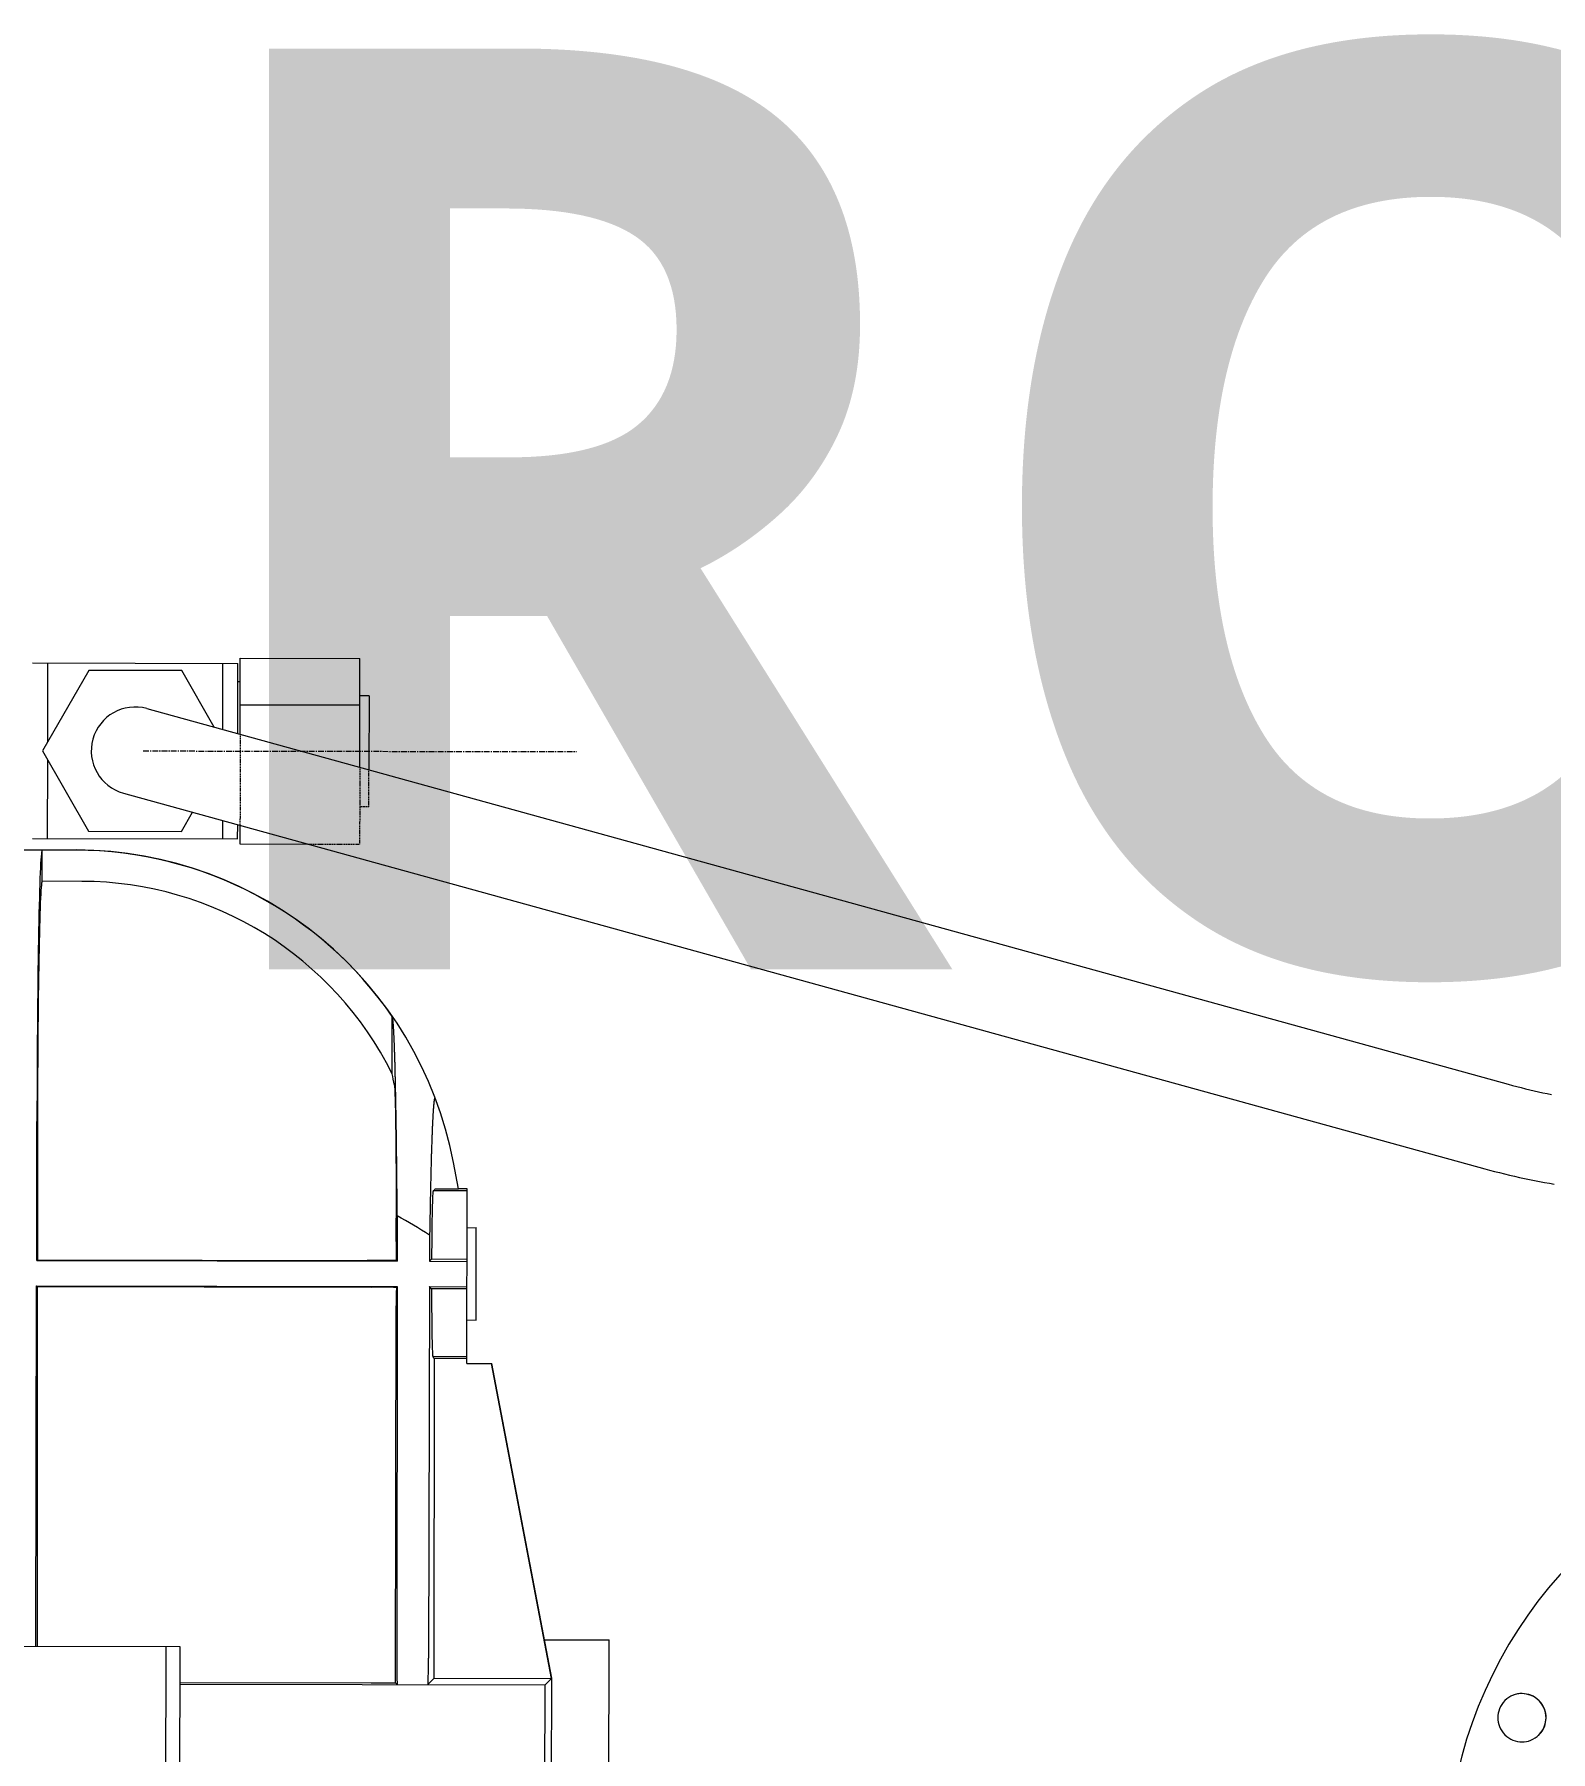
# Model space of a CAD drawing. Extents: x 766778 to 845620, y 133762 to 209800.
# Drawn here: x 786332.5 to 786661.9, y 191457.1 to 191830.1 of the extents above; entities that cross this region are included whole.
import ezdxf

# ---------------------------------------------------------------- set-up
doc = ezdxf.new("R2010")
doc.units = 0
doc.header["$MEASUREMENT"] = 0
doc.linetypes.add('CENTER', pattern=[2, 1.25, -0.25, 0.25, -0.25])
doc.linetypes.add('HIDDEN', pattern=[0.375, 0.25, -0.125])
doc.layers.get('0').update_dxf_attribs({"color": 1, "linetype": 'CONTINUOUS'})
doc.layers.add('CENTER_LINES', color=1, linetype='CENTER')
doc.layers.add('HIDDEN_LINES', color=5, linetype='HIDDEN', lineweight=25)
doc.layers.add('LA-4748_SHOWN', color=2, linetype='CONTINUOUS', lineweight=53)

# ---------------------------------------------------------------- blocks, each defined once
blk = doc.blocks.new('ENGINE')
at = {"layer": 'CENTER_LINES', "color": 252, "lineweight": 5}
blk.add_line((945309.42, 206366.17), (945403.56, 206365.68), dxfattribs=at)
at = {"layer": 'HIDDEN_LINES', "color": 252, "lineweight": 5}
for p, q in [((945330.49, 206369.69), (945330.39, 206349.94)), ((945356.45, 206362.43), (945356.37, 206345.76)), ((945358.41, 206353.85), (945358.45, 206361.88)), ((945358.41, 206353.85), (945356.41, 206353.86)), ((945345.12, 206345.82), (945356.37, 206345.76))]:
    blk.add_line(p, q, dxfattribs=at)
at = {"layer": 'LA-4748_SHOWN', "color": 252, "lineweight": 5}
for p, q in [((945330.49, 206369.69), (945330.58, 206386.22)), ((945356.45, 206362.43), (945356.58, 206386.08)), ((945297.69, 206383.69), (945287.51, 206366.29)), ((945288.72, 206385.33), (945288.63, 206368.21)), ((945324.88, 206371.26), (945317.85, 206383.59)), ((945326.75, 206370.74), (945326.82, 206385.13)), ((945329.99, 206369.83), (945330.07, 206385.11)), ((945310.24, 206375.35), (945605.69, 206292.76)), ((945330.53, 206376.14), (945356.53, 206376)), ((945358.54, 206377.98), (945356.54, 206377.99)), ((945358.54, 206377.98), (945358.45, 206361.88)), ((945287.51, 206366.29), (945297.5, 206348.77)), ((945288.61, 206364.36), (945288.52, 206347.23)), ((945305.11, 206357.01), (945600.56, 206274.42)), ((945317.66, 206348.67), (945320.09, 206352.82)), ((945297.5, 206348.77), (945317.66, 206348.67)), ((945326.62, 206347.03), (945326.64, 206350.99)), ((945329.87, 206347.01), (945329.89, 206350.08)), ((945330.39, 206349.94), (945330.37, 206345.9)), ((945165.11, 206345.39), (945294.86, 206344.7)), ((945285.27, 206347.25), (945329.87, 206347.01)), ((945287.37, 206344.64), (945287.42, 206344.69)), ((945287.39, 206337.92), (945287.42, 206344.69)), ((945294.86, 206344.65), (945287.42, 206344.69)), ((945330.37, 206345.9), (945345.12, 206345.82)), ((945287.34, 206337.87), (945287.39, 206337.92)), ((945296.01, 206337.87), (945287.39, 206337.92)), ((945363.28, 206295.86), (945363.32, 206308.29)), ((945363.35, 206308.27), (945363.34, 206308.3)), ((945363.36, 206308.25), (945363.35, 206308.27)), ((945363.37, 206308.22), (945363.36, 206308.25)), ((945363.38, 206308.18), (945363.37, 206308.22)), ((945363.38, 206308.15), (945363.38, 206308.18)), ((945363.39, 206308.11), (945363.38, 206308.15)), ((945363.4, 206308.06), (945363.39, 206308.11)), ((945363.41, 206308.01), (945363.4, 206308.06)), ((945363.42, 206307.96), (945363.41, 206308.01)), ((945363.43, 206307.91), (945363.42, 206307.96)), ((945363.43, 206307.85), (945363.43, 206307.91)), ((945363.44, 206307.79), (945363.43, 206307.85)), ((945363.45, 206307.73), (945363.44, 206307.79)), ((945363.46, 206307.66), (945363.45, 206307.73)), ((945363.47, 206307.59), (945363.46, 206307.66)), ((945363.48, 206307.51), (945363.47, 206307.59)), ((945363.48, 206307.44), (945363.48, 206307.51)), ((945363.49, 206307.36), (945363.48, 206307.44)), ((945363.5, 206307.27), (945363.49, 206307.36)), ((945363.51, 206307.18), (945363.5, 206307.27)), ((945363.52, 206307.09), (945363.51, 206307.18)), ((945363.53, 206307), (945363.52, 206307.09)), ((945363.53, 206306.9), (945363.53, 206307)), ((945363.54, 206306.8), (945363.53, 206306.9)), ((945363.55, 206306.7), (945363.54, 206306.8)), ((945363.56, 206306.59), (945363.55, 206306.7)), ((945363.57, 206306.48), (945363.56, 206306.59)), ((945363.57, 206306.36), (945363.57, 206306.48)), ((945363.58, 206306.25), (945363.57, 206306.36)), ((945363.59, 206306.13), (945363.58, 206306.25)), ((945363.6, 206306), (945363.59, 206306.13)), ((945363.6, 206305.87), (945363.6, 206306)), ((945363.61, 206305.74), (945363.6, 206305.87)), ((945363.62, 206305.61), (945363.61, 206305.74)), ((945363.63, 206305.47), (945363.62, 206305.61)), ((945363.64, 206305.33), (945363.63, 206305.47)), ((945363.64, 206305.19), (945363.64, 206305.33)), ((945363.65, 206305.04), (945363.64, 206305.19)), ((945363.66, 206304.89), (945363.65, 206305.04)), ((945363.67, 206304.74), (945363.66, 206304.89)), ((945363.67, 206304.59), (945363.67, 206304.74)), ((945363.68, 206304.43), (945363.67, 206304.59)), ((945363.69, 206304.26), (945363.68, 206304.43)), ((945363.7, 206304.1), (945363.69, 206304.26)), ((945363.7, 206303.93), (945363.7, 206304.1)), ((945363.71, 206303.76), (945363.7, 206303.93)), ((945363.72, 206303.58), (945363.71, 206303.76)), ((945363.72, 206303.41), (945363.72, 206303.58)), ((945363.73, 206303.22), (945363.72, 206303.41)), ((945363.74, 206303.04), (945363.73, 206303.22)), ((945363.75, 206302.85), (945363.74, 206303.04)), ((945363.75, 206302.66), (945363.75, 206302.85)), ((945363.76, 206302.47), (945363.75, 206302.66)), ((945363.77, 206302.27), (945363.76, 206302.47)), ((945363.77, 206302.07), (945363.77, 206302.27)), ((945363.78, 206301.87), (945363.77, 206302.07)), ((945363.79, 206301.67), (945363.78, 206301.87)), ((945363.79, 206301.46), (945363.79, 206301.67)), ((945363.8, 206301.25), (945363.79, 206301.46)), ((945363.81, 206301.03), (945363.8, 206301.25)), ((945363.81, 206300.81), (945363.81, 206301.03)), ((945363.82, 206300.59), (945363.81, 206300.81)), ((945363.83, 206300.37), (945363.82, 206300.59)), ((945363.83, 206300.14), (945363.83, 206300.37)), ((945363.84, 206299.91), (945363.83, 206300.14)), ((945363.85, 206299.68), (945363.84, 206299.91)), ((945363.85, 206299.45), (945363.85, 206299.68)), ((945363.86, 206299.21), (945363.85, 206299.45)), ((945363.87, 206298.97), (945363.86, 206299.21)), ((945363.87, 206298.72), (945363.87, 206298.97)), ((945363.88, 206298.48), (945363.87, 206298.72)), ((945363.89, 206298.23), (945363.88, 206298.48)), ((945363.89, 206297.98), (945363.89, 206298.23)), ((945363.9, 206297.72), (945363.89, 206297.98)), ((945363.9, 206297.46), (945363.9, 206297.72)), ((945363.91, 206297.2), (945363.9, 206297.46)), ((945363.92, 206296.94), (945363.91, 206297.2)), ((945363.92, 206296.67), (945363.92, 206296.94)), ((945363.93, 206296.4), (945363.92, 206296.67)), ((945363.93, 206296.13), (945363.93, 206296.4)), ((945363.74, 206293.42), (945363.74, 206293.39)), ((945363.74, 206293.39), (945363.75, 206293.34)), ((945363.75, 206293.34), (945363.76, 206293.3)), ((945363.76, 206293.3), (945363.76, 206293.24)), ((945363.76, 206293.24), (945363.77, 206293.18)), ((945363.77, 206293.18), (945363.77, 206293.11)), ((945363.77, 206293.11), (945363.78, 206293.03)), ((945363.78, 206293.03), (945363.78, 206292.95)), ((945363.78, 206292.95), (945363.79, 206292.86)), ((945363.79, 206292.86), (945363.8, 206292.77)), ((945363.8, 206292.77), (945363.8, 206292.66)), ((945363.8, 206292.66), (945363.81, 206292.55)), ((945363.81, 206292.55), (945363.81, 206292.44)), ((945363.94, 206295.86), (945363.93, 206296.13)), ((945363.95, 206295.58), (945363.94, 206295.86)), ((945363.95, 206295.3), (945363.95, 206295.58)), ((945363.96, 206295.02), (945363.95, 206295.3)), ((945363.96, 206294.73), (945363.96, 206295.02)), ((945363.97, 206294.45), (945363.96, 206294.73)), ((945363.97, 206294.16), (945363.97, 206294.45)), ((945363.98, 206293.86), (945363.97, 206294.16)), ((945363.99, 206293.57), (945363.98, 206293.86)), ((945363.99, 206293.27), (945363.99, 206293.57)), ((945364, 206292.97), (945363.99, 206293.27)), ((945364, 206292.67), (945364, 206292.97)), ((945364.01, 206292.36), (945364, 206292.67)), ((945605.69, 206292.76), (945606.63, 206292.5)), ((945606.63, 206292.5), (945607.57, 206292.25)), ((945363.81, 206292.44), (945363.82, 206292.31)), ((945363.82, 206292.31), (945363.82, 206292.18)), ((945363.82, 206292.18), (945363.83, 206292.04)), ((945363.83, 206292.04), (945363.84, 206291.9)), ((945363.84, 206291.9), (945363.84, 206291.74)), ((945363.84, 206291.74), (945363.85, 206291.58)), ((945363.85, 206291.58), (945363.85, 206291.41)), ((945363.85, 206291.41), (945363.86, 206291.24)), ((945363.86, 206291.24), (945363.86, 206291.05)), ((945363.86, 206291.05), (945363.87, 206290.86)), ((945363.87, 206290.86), (945363.87, 206290.66)), ((945363.87, 206290.66), (945363.88, 206290.46)), ((945363.88, 206290.46), (945363.88, 206290.24)), ((945363.88, 206290.24), (945363.89, 206290.02)), ((945363.89, 206290.02), (945363.9, 206289.79)), ((945363.9, 206289.79), (945363.9, 206289.55)), ((945363.9, 206289.55), (945363.91, 206289.3)), ((945363.91, 206289.3), (945363.91, 206289.05)), ((945363.91, 206289.05), (945363.92, 206288.79)), ((945363.92, 206288.79), (945363.92, 206288.51)), ((945364.01, 206292.05), (945364.01, 206292.36)), ((945364.02, 206291.74), (945364.01, 206292.05)), ((945364.02, 206291.43), (945364.02, 206291.74)), ((945364.03, 206291.11), (945364.02, 206291.43)), ((945364.03, 206290.79), (945364.03, 206291.11)), ((945364.04, 206290.47), (945364.03, 206290.79)), ((945364.04, 206290.15), (945364.04, 206290.47)), ((945364.05, 206289.82), (945364.04, 206290.15)), ((945364.05, 206289.5), (945364.05, 206289.82)), ((945364.06, 206289.17), (945364.05, 206289.5)), ((945364.06, 206288.83), (945364.06, 206289.17)), ((945364.07, 206288.5), (945364.06, 206288.83)), ((945372.22, 206288.76), (945372.21, 206288.66)), ((945372.23, 206288.87), (945372.22, 206288.76)), ((945372.24, 206288.97), (945372.23, 206288.87)), ((945372.25, 206289.06), (945372.24, 206288.97)), ((945372.26, 206289.16), (945372.25, 206289.06)), ((945372.27, 206289.25), (945372.26, 206289.16)), ((945372.28, 206289.34), (945372.27, 206289.25)), ((945372.29, 206289.42), (945372.28, 206289.34)), ((945372.3, 206289.5), (945372.29, 206289.42)), ((945372.31, 206289.58), (945372.3, 206289.5)), ((945372.32, 206289.73), (945372.31, 206289.66)), ((945372.31, 206289.66), (945372.31, 206289.58)), ((945372.33, 206289.8), (945372.32, 206289.73)), ((945372.34, 206289.87), (945372.33, 206289.8)), ((945372.35, 206289.93), (945372.34, 206289.87)), ((945372.36, 206289.99), (945372.35, 206289.93)), ((945372.37, 206290.05), (945372.36, 206289.99)), ((945372.38, 206290.11), (945372.37, 206290.05)), ((945372.39, 206290.16), (945372.38, 206290.11)), ((945372.4, 206290.21), (945372.39, 206290.16)), ((945372.41, 206290.3), (945372.4, 206290.25)), ((945372.4, 206290.25), (945372.4, 206290.21)), ((945372.42, 206290.34), (945372.41, 206290.3)), ((945372.43, 206290.37), (945372.42, 206290.34)), ((945372.44, 206290.41), (945372.43, 206290.37)), ((945372.45, 206290.44), (945372.44, 206290.41)), ((945372.46, 206290.46), (945372.45, 206290.44)), ((945372.47, 206290.49), (945372.46, 206290.46)), ((945372.48, 206290.51), (945372.47, 206290.49)), ((945372.49, 206290.54), (945372.48, 206290.53)), ((945372.48, 206290.53), (945372.48, 206290.51)), ((945372.5, 206290.55), (945372.49, 206290.54)), ((945372.51, 206290.56), (945372.5, 206290.55)), ((945372.52, 206290.57), (945372.51, 206290.56)), ((945372.53, 206290.57), (945372.52, 206290.57)), ((945372.52, 206290.31), (945372.53, 206290.33)), ((945372.52, 206290.29), (945372.52, 206290.31)), ((945372.52, 206290.28), (945372.52, 206290.29)), ((945372.52, 206290.26), (945372.52, 206290.28)), ((945372.52, 206290.24), (945372.52, 206290.26)), ((945372.52, 206290.22), (945372.52, 206290.24)), ((945372.52, 206290.19), (945372.52, 206290.22)), ((945372.52, 206290.17), (945372.52, 206290.19)), ((945372.52, 206290.15), (945372.52, 206290.17)), ((945372.54, 206290.58), (945372.53, 206290.57)), ((945372.53, 206290.44), (945372.54, 206290.44)), ((945372.53, 206290.43), (945372.53, 206290.44)), ((945372.53, 206290.43), (945372.53, 206290.43)), ((945372.53, 206290.42), (945372.53, 206290.43)), ((945372.53, 206290.41), (945372.53, 206290.42)), ((945372.53, 206290.4), (945372.53, 206290.41)), ((945372.53, 206290.39), (945372.53, 206290.4)), ((945372.53, 206290.38), (945372.53, 206290.39)), ((945372.53, 206290.37), (945372.53, 206290.38)), ((945372.53, 206290.36), (945372.53, 206290.37)), ((945372.53, 206290.34), (945372.53, 206290.36)), ((945372.53, 206290.33), (945372.53, 206290.34)), ((945372.55, 206290.57), (945372.54, 206290.58)), ((945372.54, 206290.44), (945372.58, 206290.45)), ((945372.54, 206290.44), (945372.54, 206290.44)), ((945372.55, 206290.57), (945372.55, 206290.57)), ((945372.56, 206290.56), (945372.55, 206290.57)), ((945372.57, 206290.55), (945372.56, 206290.56)), ((945372.58, 206290.54), (945372.57, 206290.55)), ((945607.57, 206292.25), (945608.52, 206292.01)), ((945608.52, 206292.01), (945609.46, 206291.77)), ((945609.46, 206291.77), (945610.41, 206291.54)), ((945610.41, 206291.54), (945611.36, 206291.31)), ((945611.36, 206291.31), (945612.3, 206291.1)), ((945612.3, 206291.1), (945613.24, 206290.89)), ((945613.24, 206290.89), (945614.18, 206290.69)), ((945614.18, 206290.69), (945615.12, 206290.49)), ((945285.89, 206255.55), (945286.05, 206285.76)), ((945363.92, 206288.51), (945363.93, 206288.24)), ((945363.93, 206288.24), (945363.93, 206287.95)), ((945363.93, 206287.95), (945363.94, 206287.65)), ((945363.94, 206287.65), (945363.94, 206287.35)), ((945363.94, 206287.35), (945363.95, 206287.04)), ((945363.95, 206287.04), (945363.95, 206286.72)), ((945363.95, 206286.72), (945363.95, 206286.39)), ((945363.95, 206286.39), (945363.96, 206286.06)), ((945363.96, 206286.06), (945363.96, 206285.71)), ((945363.96, 206285.71), (945363.97, 206285.36)), ((945363.97, 206285.36), (945363.97, 206285)), ((945363.97, 206285), (945363.98, 206284.63)), ((945364.07, 206288.16), (945364.07, 206288.5)), ((945364.08, 206287.82), (945364.07, 206288.16)), ((945364.08, 206287.48), (945364.08, 206287.82)), ((945364.09, 206287.13), (945364.08, 206287.48)), ((945364.09, 206286.78), (945364.09, 206287.13)), ((945364.09, 206286.43), (945364.09, 206286.78)), ((945364.1, 206286.08), (945364.09, 206286.43)), ((945364.1, 206285.73), (945364.1, 206286.08)), ((945364.11, 206285.37), (945364.1, 206285.73)), ((945364.11, 206285.01), (945364.11, 206285.37)), ((945364.12, 206284.65), (945364.11, 206285.01)), ((945371.99, 206285.05), (945371.98, 206284.87)), ((945372, 206285.41), (945371.99, 206285.23)), ((945371.99, 206285.23), (945371.99, 206285.05)), ((945372.01, 206285.58), (945372, 206285.41)), ((945372.02, 206285.75), (945372.01, 206285.58)), ((945372.03, 206285.92), (945372.02, 206285.75)), ((945372.04, 206286.09), (945372.03, 206285.92)), ((945372.05, 206286.25), (945372.04, 206286.09)), ((945372.06, 206286.41), (945372.05, 206286.25)), ((945372.07, 206286.57), (945372.06, 206286.41)), ((945372.08, 206286.72), (945372.07, 206286.57)), ((945372.09, 206286.87), (945372.08, 206286.72)), ((945372.1, 206287.02), (945372.09, 206286.87)), ((945372.11, 206287.3), (945372.1, 206287.16)), ((945372.1, 206287.16), (945372.1, 206287.02)), ((945372.12, 206287.44), (945372.11, 206287.3)), ((945372.13, 206287.58), (945372.12, 206287.44)), ((945372.14, 206287.71), (945372.13, 206287.58)), ((945372.15, 206287.84), (945372.14, 206287.71)), ((945372.16, 206287.96), (945372.15, 206287.84)), ((945372.17, 206288.09), (945372.16, 206287.96)), ((945372.18, 206288.21), (945372.17, 206288.09)), ((945372.19, 206288.32), (945372.18, 206288.21)), ((945372.2, 206288.44), (945372.19, 206288.32)), ((945372.21, 206288.66), (945372.2, 206288.55)), ((945372.2, 206288.55), (945372.2, 206288.44)), ((945286.15, 206282.38), (945286.04, 206255.69)), ((945363.98, 206284.63), (945363.98, 206284.26)), ((945363.98, 206284.26), (945363.98, 206283.87)), ((945363.98, 206283.87), (945363.99, 206283.48)), ((945363.99, 206283.48), (945363.99, 206283.08)), ((945363.99, 206283.08), (945364, 206282.67)), ((945364, 206282.67), (945364, 206282.25)), ((945364, 206282.25), (945364, 206281.82)), ((945364, 206281.82), (945364.01, 206281.39)), ((945364.01, 206281.39), (945364.01, 206280.94)), ((945364.12, 206284.29), (945364.12, 206284.65)), ((945364.12, 206283.92), (945364.12, 206284.29)), ((945364.13, 206283.55), (945364.12, 206283.92)), ((945364.13, 206283.18), (945364.13, 206283.55)), ((945364.13, 206282.81), (945364.13, 206283.18)), ((945364.14, 206282.44), (945364.13, 206282.81)), ((945364.14, 206282.06), (945364.14, 206282.44)), ((945364.15, 206281.68), (945364.14, 206282.06)), ((945364.15, 206281.3), (945364.15, 206281.68)), ((945364.15, 206280.92), (945364.15, 206281.3)), ((945371.82, 206281.29), (945371.81, 206281.06)), ((945371.83, 206281.53), (945371.82, 206281.29)), ((945371.84, 206281.76), (945371.83, 206281.53)), ((945371.85, 206281.99), (945371.84, 206281.76)), ((945371.86, 206282.21), (945371.85, 206281.99)), ((945371.87, 206282.43), (945371.86, 206282.21)), ((945371.88, 206282.65), (945371.87, 206282.43)), ((945371.89, 206282.87), (945371.88, 206282.65)), ((945371.9, 206283.29), (945371.89, 206283.08)), ((945371.89, 206283.08), (945371.89, 206282.87)), ((945371.91, 206283.5), (945371.9, 206283.29)), ((945371.92, 206283.7), (945371.91, 206283.5)), ((945371.93, 206283.9), (945371.92, 206283.7)), ((945371.94, 206284.1), (945371.93, 206283.9)), ((945371.95, 206284.3), (945371.94, 206284.1)), ((945371.96, 206284.49), (945371.95, 206284.3)), ((945371.97, 206284.68), (945371.96, 206284.49)), ((945371.98, 206284.87), (945371.97, 206284.68)), ((945364.01, 206280.94), (945364.01, 206280.49)), ((945364.01, 206280.49), (945364.02, 206280.03)), ((945364.02, 206280.03), (945364.02, 206279.57)), ((945364.02, 206279.57), (945364.02, 206279.09)), ((945364.02, 206279.09), (945364.02, 206278.6)), ((945364.02, 206278.6), (945364.03, 206278.11)), ((945364.03, 206278.11), (945364.03, 206277.61)), ((945364.03, 206277.61), (945364.03, 206277.1)), ((945364.16, 206280.53), (945364.15, 206280.92)), ((945364.16, 206280.15), (945364.16, 206280.53)), ((945364.16, 206279.76), (945364.16, 206280.15)), ((945364.17, 206279.37), (945364.16, 206279.76)), ((945364.17, 206278.97), (945364.17, 206279.37)), ((945364.17, 206278.58), (945364.17, 206278.97)), ((945364.18, 206278.18), (945364.17, 206278.58)), ((945364.18, 206277.78), (945364.18, 206278.18)), ((945364.18, 206277.38), (945364.18, 206277.78)), ((945371.7, 206277.73), (945371.69, 206277.45)), ((945371.71, 206278), (945371.7, 206277.73)), ((945371.72, 206278.54), (945371.71, 206278.27)), ((945371.71, 206278.27), (945371.71, 206278)), ((945371.73, 206278.8), (945371.72, 206278.54)), ((945371.74, 206279.06), (945371.73, 206278.8)), ((945371.75, 206279.32), (945371.74, 206279.06)), ((945371.76, 206279.58), (945371.75, 206279.32)), ((945371.77, 206279.83), (945371.76, 206279.58)), ((945371.78, 206280.08), (945371.77, 206279.83)), ((945371.79, 206280.33), (945371.78, 206280.08)), ((945371.8, 206280.58), (945371.79, 206280.33)), ((945371.81, 206281.06), (945371.8, 206280.82)), ((945371.8, 206280.82), (945371.8, 206280.58)), ((945364.03, 206277.1), (945364.03, 206276.58)), ((945364.03, 206276.58), (945364.04, 206276.05)), ((945364.04, 206276.05), (945364.04, 206275.52)), ((945364.04, 206275.52), (945364.04, 206274.97)), ((945364.04, 206274.97), (945364.04, 206274.42)), ((945364.04, 206274.42), (945364.04, 206273.86)), ((945364.04, 206273.86), (945364.05, 206273.29)), ((945364.19, 206276.98), (945364.18, 206277.38)), ((945364.19, 206276.57), (945364.19, 206276.98)), ((945364.19, 206276.17), (945364.19, 206276.57)), ((945364.2, 206275.76), (945364.19, 206276.17)), ((945364.2, 206275.35), (945364.2, 206275.76)), ((945364.2, 206274.94), (945364.2, 206275.35)), ((945364.2, 206274.53), (945364.2, 206274.94)), ((945364.21, 206274.11), (945364.2, 206274.53)), ((945364.21, 206273.69), (945364.21, 206274.11)), ((945371.59, 206274.24), (945371.58, 206273.93)), ((945371.58, 206273.93), (945371.58, 206273.62)), ((945371.6, 206274.54), (945371.59, 206274.24)), ((945371.61, 206274.84), (945371.6, 206274.54)), ((945371.62, 206275.14), (945371.61, 206274.84)), ((945371.63, 206275.44), (945371.62, 206275.14)), ((945371.64, 206275.74), (945371.63, 206275.44)), ((945371.65, 206276.32), (945371.64, 206276.03)), ((945371.64, 206276.03), (945371.64, 206275.74)), ((945371.66, 206276.61), (945371.65, 206276.32)), ((945371.67, 206276.89), (945371.66, 206276.61)), ((945371.68, 206277.17), (945371.67, 206276.89)), ((945371.69, 206277.45), (945371.68, 206277.17)), ((945377.58, 206270.8), (945376.49, 206276.57)), ((945600.56, 206274.42), (945601.63, 206274.12)), ((945601.63, 206274.12), (945602.71, 206273.83)), ((945602.71, 206273.83), (945603.79, 206273.55)), ((945364.05, 206273.29), (945364.05, 206272.72)), ((945364.05, 206272.72), (945364.05, 206272.13)), ((945364.05, 206272.13), (945364.05, 206271.54)), ((945364.05, 206271.54), (945364.05, 206270.94)), ((945364.05, 206270.94), (945364.05, 206270.33)), ((945364.05, 206270.33), (945364.05, 206269.72)), ((945364.21, 206273.28), (945364.21, 206273.69)), ((945364.21, 206272.86), (945364.21, 206273.28)), ((945364.22, 206272.44), (945364.21, 206272.86)), ((945364.22, 206272.01), (945364.22, 206272.44)), ((945364.22, 206271.59), (945364.22, 206272.01)), ((945364.22, 206271.16), (945364.22, 206271.59)), ((945364.23, 206270.73), (945364.22, 206271.16)), ((945364.23, 206270.3), (945364.23, 206270.73)), ((945364.23, 206269.87), (945364.23, 206270.3)), ((945371.49, 206270.36), (945371.48, 206270.02)), ((945371.5, 206270.7), (945371.49, 206270.36)), ((945371.51, 206271.03), (945371.5, 206270.7)), ((945371.52, 206271.36), (945371.51, 206271.03)), ((945371.53, 206272.02), (945371.52, 206271.69)), ((945371.52, 206271.69), (945371.52, 206271.36)), ((945371.54, 206272.34), (945371.53, 206272.02)), ((945371.55, 206272.67), (945371.54, 206272.34)), ((945371.56, 206272.99), (945371.55, 206272.67)), ((945371.57, 206273.3), (945371.56, 206272.99)), ((945371.58, 206273.62), (945371.57, 206273.3)), ((945372.09, 206270.4), (945372.42, 206270.72)), ((945379.47, 206270.36), (945372.09, 206270.4)), ((945372.43, 206270.73), (945372.42, 206270.72)), ((945372.45, 206270.73), (945372.43, 206270.73)), ((945372.49, 206270.73), (945372.45, 206270.73)), ((945372.55, 206270.74), (945372.49, 206270.73)), ((945372.62, 206270.74), (945372.55, 206270.74)), ((945372.7, 206270.74), (945372.62, 206270.74)), ((945372.8, 206270.75), (945372.7, 206270.74)), ((945372.91, 206270.75), (945372.8, 206270.75)), ((945373.03, 206270.75), (945372.91, 206270.75)), ((945373.16, 206270.75), (945373.03, 206270.75)), ((945373.31, 206270.76), (945373.16, 206270.75)), ((945373.47, 206270.76), (945373.31, 206270.76)), ((945373.63, 206270.76), (945373.47, 206270.76)), ((945373.81, 206270.76), (945373.63, 206270.76)), ((945373.99, 206270.76), (945373.81, 206270.76)), ((945374.19, 206270.76), (945373.99, 206270.76)), ((945374.39, 206270.77), (945374.19, 206270.76)), ((945374.59, 206270.77), (945374.39, 206270.77)), ((945374.81, 206270.77), (945374.59, 206270.77)), ((945375.02, 206270.77), (945374.81, 206270.77)), ((945375.24, 206270.77), (945375.02, 206270.77)), ((945375.47, 206270.77), (945375.24, 206270.77)), ((945375.7, 206270.76), (945375.47, 206270.77)), ((945375.94, 206270.76), (945375.7, 206270.76)), ((945376.05, 206270.76), (945375.94, 206270.76)), ((945376.15, 206270.76), (945376.05, 206270.76)), ((945376.26, 206270.76), (945376.15, 206270.76)), ((945376.36, 206270.76), (945376.26, 206270.76)), ((945376.46, 206270.76), (945376.36, 206270.76)), ((945376.56, 206270.76), (945376.46, 206270.76)), ((945376.65, 206270.76), (945376.56, 206270.76)), ((945376.75, 206270.76), (945376.65, 206270.76)), ((945376.83, 206270.76), (945376.75, 206270.76)), ((945376.92, 206270.76), (945376.83, 206270.76)), ((945377, 206270.76), (945376.92, 206270.76)), ((945377.08, 206270.77), (945377, 206270.76)), ((945377.15, 206270.77), (945377.08, 206270.77)), ((945377.22, 206270.77), (945377.15, 206270.77)), ((945377.28, 206270.77), (945377.22, 206270.77)), ((945377.34, 206270.77), (945377.28, 206270.77)), ((945377.39, 206270.77), (945377.34, 206270.77)), ((945377.43, 206270.77), (945377.39, 206270.77)), ((945377.47, 206270.77), (945377.43, 206270.77)), ((945377.5, 206270.78), (945377.47, 206270.77)), ((945377.52, 206270.78), (945377.5, 206270.78)), ((945377.54, 206270.78), (945377.52, 206270.78)), ((945377.55, 206270.78), (945377.54, 206270.78)), ((945377.56, 206270.78), (945377.55, 206270.78)), ((945377.58, 206270.8), (945377.56, 206270.78)), ((945379.47, 206270.79), (945377.58, 206270.8)), ((945379.27, 206232.86), (945379.47, 206270.79)), ((945603.79, 206273.55), (945604.87, 206273.28)), ((945604.87, 206273.28), (945605.95, 206273.01)), ((945605.95, 206273.01), (945607.04, 206272.76)), ((945607.04, 206272.76), (945608.12, 206272.51)), ((945608.12, 206272.51), (945609.2, 206272.27)), ((945609.2, 206272.27), (945610.28, 206272.04)), ((945610.28, 206272.04), (945611.36, 206271.82)), ((945611.36, 206271.82), (945612.44, 206271.61)), ((945612.44, 206271.61), (945613.51, 206271.4)), ((945613.51, 206271.4), (945614.59, 206271.21)), ((945614.59, 206271.21), (945615.66, 206271.02)), ((945364.05, 206269.72), (945364.05, 206269.09)), ((945364.05, 206269.09), (945364.05, 206268.46)), ((945364.05, 206268.46), (945364.05, 206267.82)), ((945364.05, 206267.82), (945364.05, 206267.16)), ((945364.05, 206267.16), (945364.05, 206266.51)), ((945364.05, 206266.51), (945364.05, 206265.84)), ((945364.23, 206269.44), (945364.23, 206269.87)), ((945364.23, 206269), (945364.23, 206269.44)), ((945364.24, 206268.57), (945364.23, 206269)), ((945364.24, 206268.13), (945364.24, 206268.57)), ((945364.24, 206267.69), (945364.24, 206268.13)), ((945364.24, 206267.25), (945364.24, 206267.69)), ((945364.24, 206266.8), (945364.24, 206267.25)), ((945364.24, 206266.36), (945364.24, 206266.8)), ((945364.25, 206265.91), (945364.24, 206266.36)), ((945371.4, 206266.51), (945371.39, 206266.14)), ((945371.41, 206266.87), (945371.4, 206266.51)), ((945371.42, 206267.23), (945371.41, 206266.87)), ((945371.43, 206267.58), (945371.42, 206267.23)), ((945371.44, 206268.29), (945371.43, 206267.94)), ((945371.43, 206267.94), (945371.43, 206267.58)), ((945371.45, 206268.64), (945371.44, 206268.29)), ((945371.46, 206268.99), (945371.45, 206268.64)), ((945371.47, 206269.34), (945371.46, 206268.99)), ((945371.48, 206270.02), (945371.47, 206269.68)), ((945371.47, 206269.68), (945371.47, 206269.34)), ((945364.05, 206265.84), (945364.05, 206265.16)), ((945364.05, 206265.16), (945364.05, 206264.48)), ((945364.25, 206265.01), (945364.21, 206255.14)), ((945364.25, 206265.46), (945364.25, 206265.91)), ((945364.25, 206265.01), (945364.25, 206265.46)), ((945371.33, 206263.15), (945371.32, 206262.76)), ((945371.32, 206262.76), (945371.32, 206262.37)), ((945371.34, 206263.53), (945371.33, 206263.15)), ((945371.35, 206263.91), (945371.34, 206263.53)), ((945371.36, 206264.66), (945371.35, 206264.29)), ((945371.35, 206264.29), (945371.35, 206263.91)), ((945371.37, 206265.04), (945371.36, 206264.66)), ((945371.38, 206265.41), (945371.37, 206265.04)), ((945371.39, 206265.78), (945371.38, 206265.41)), ((945371.39, 206266.14), (945371.39, 206265.78)), ((945371.29, 206260.8), (945371.25, 206255.1)), ((945371.3, 206261.59), (945371.29, 206261.2)), ((945371.29, 206261.2), (945371.29, 206260.8)), ((945371.31, 206261.98), (945371.3, 206261.59)), ((945371.32, 206262.37), (945371.31, 206261.98)), ((945379.43, 206262.36), (945381.43, 206262.4)), ((945381.32, 206242.29), (945381.43, 206262.4)), ((945285.89, 206255.55), (945286.04, 206255.69)), ((945285.89, 206255.55), (945364.21, 206255.14)), ((945286.04, 206255.69), (945357.66, 206255.32)), ((945357.94, 206255.32), (945357.66, 206255.32)), ((945358.21, 206255.31), (945357.94, 206255.32)), ((945358.49, 206255.31), (945358.21, 206255.31)), ((945358.76, 206255.31), (945358.49, 206255.31)), ((945359.04, 206255.31), (945358.76, 206255.31)), ((945359.31, 206255.31), (945359.04, 206255.31)), ((945359.59, 206255.31), (945359.31, 206255.31)), ((945359.86, 206255.31), (945359.59, 206255.31)), ((945360.13, 206255.31), (945359.86, 206255.31)), ((945360.4, 206255.31), (945360.13, 206255.31)), ((945360.67, 206255.31), (945360.4, 206255.31)), ((945360.94, 206255.31), (945360.67, 206255.31)), ((945361.21, 206255.31), (945360.94, 206255.31)), ((945361.48, 206255.31), (945361.21, 206255.31)), ((945361.74, 206255.31), (945361.48, 206255.31)), ((945362.01, 206255.31), (945361.74, 206255.31)), ((945362.27, 206255.31), (945362.01, 206255.31)), ((945362.53, 206255.31), (945362.27, 206255.31)), ((945362.78, 206255.31), (945362.53, 206255.31)), ((945363.04, 206255.31), (945362.78, 206255.31)), ((945363.29, 206255.31), (945363.04, 206255.31)), ((945363.54, 206255.31), (945363.29, 206255.31)), ((945363.79, 206255.31), (945363.54, 206255.31)), ((945364.03, 206255.31), (945363.79, 206255.31)), ((945364.03, 206255.31), (945364.21, 206255.14)), ((945371.7, 206255.54), (945371.25, 206255.1)), ((945379.39, 206255.5), (945371.7, 206255.54)), ((945371.25, 206255.1), (945379.39, 206255.06)), ((945285.45, 206171.77), (945285.86, 206250.05)), ((945286.01, 206249.9), (945285.68, 206171.77)), ((945285.86, 206250.05), (945364.18, 206249.64)), ((945286.01, 206249.9), (945285.86, 206250.05)), ((945286.01, 206249.9), (945358.56, 206249.52)), ((945364.18, 206249.64), (945363.83, 206168.91)), ((945364.01, 206249.07), (945364, 206248.67)), ((945364, 206248.67), (945364, 206248.28)), ((945364, 206248.28), (945364, 206247.88)), ((945364, 206247.88), (945364, 206247.48)), ((945364.18, 206249.64), (945364.01, 206249.46)), ((945364.01, 206249.46), (945364.01, 206249.07)), ((945371.22, 206249.6), (945370.71, 206168.88)), ((945371.67, 206249.14), (945371.22, 206249.6)), ((945371.22, 206249.6), (945379.36, 206249.56)), ((945379.36, 206249.1), (945371.67, 206249.14)), ((945363.56, 206163.59), (945363.99, 206245.46)), ((945364, 206247.08), (945363.99, 206246.68)), ((945363.99, 206246.68), (945363.99, 206246.27)), ((945363.99, 206246.27), (945363.99, 206245.87)), ((945363.99, 206245.87), (945363.99, 206245.46)), ((945364, 206247.48), (945364, 206247.08)), ((945379.32, 206242.36), (945381.32, 206242.29)), ((945379.28, 206234.36), (945371.9, 206234.4)), ((945372.28, 206234.01), (945371.9, 206234.4)), ((945371.92, 206164.53), (945372.28, 206234.01)), ((945379.28, 206233.97), (945372.28, 206234.01)), ((945379.27, 206232.86), (945384.69, 206232.83)), ((945397.45, 206164.41), (945384.64, 206232.83)), ((945397.49, 206164.44), (945384.69, 206232.83)), ((945256.68, 206171.93), (945316.67, 206171.6)), ((945313.67, 206171.61), (945312.78, 206013.01)), ((945316.67, 206171.6), (945315.98, 206047.41)), ((945395.93, 206172.81), (945409.99, 206172.74)), ((945409.75, 206127.04), (945409.99, 206172.74)), ((945316.63, 206163.82), (945358.28, 206163.6)), ((945395.97, 206162.93), (945316.63, 206163.35)), ((945363.56, 206163.59), (945363.91, 206163.24)), ((945371.92, 206164.53), (945370.58, 206163.2)), ((945371.92, 206164.53), (945397.45, 206164.41)), ((945395.97, 206162.93), (945395.86, 206141.87)), ((945397.45, 206164.41), (945395.97, 206162.93)), ((945397.37, 206141.86), (945397.49, 206164.44)), ((945397.49, 206164.44), (945397.45, 206164.41)), ((945604.17, 206158.48), (945603.85, 206158.04)), ((945604.54, 206158.88), (945604.17, 206158.48)), ((945604.94, 206159.24), (945604.54, 206158.88)), ((945605.38, 206159.55), (945604.94, 206159.24)), ((945605.85, 206159.82), (945605.38, 206159.55)), ((945606.32, 206160.04), (945605.85, 206159.82)), ((945606.8, 206160.2), (945606.32, 206160.04)), ((945607.29, 206160.31), (945606.8, 206160.2)), ((945607.77, 206160.38), (945607.29, 206160.31)), ((945608.26, 206160.4), (945607.77, 206160.38)), ((945608.74, 206160.37), (945608.26, 206160.4)), ((945609.23, 206160.3), (945608.74, 206160.37)), ((945609.71, 206160.19), (945609.23, 206160.3)), ((945610.19, 206160.02), (945609.71, 206160.19)), ((945610.66, 206159.8), (945610.19, 206160.02)), ((945611.12, 206159.52), (945610.66, 206159.8)), ((945611.56, 206159.2), (945611.12, 206159.52)), ((945611.96, 206158.84), (945611.56, 206159.2)), ((945612.32, 206158.43), (945611.96, 206158.84)), ((945612.64, 206158), (945612.32, 206158.43)), ((945603, 206155.65), (945602.98, 206155.17)), ((945602.98, 206155.17), (945603, 206154.7)), ((945603.07, 206156.13), (945603, 206155.65)), ((945603, 206154.7), (945603.06, 206154.22)), ((945603.19, 206156.62), (945603.07, 206156.13)), ((945603.36, 206157.11), (945603.19, 206156.62)), ((945603.58, 206157.58), (945603.36, 206157.11)), ((945603.85, 206158.04), (945603.58, 206157.58)), ((945612.9, 206157.53), (945612.64, 206158)), ((945613.12, 206157.05), (945612.9, 206157.53)), ((945613.28, 206156.57), (945613.12, 206157.05)), ((945613.39, 206156.08), (945613.28, 206156.57)), ((945613.38, 206154.16), (945613.45, 206154.65)), ((945613.46, 206155.59), (945613.39, 206156.08)), ((945613.45, 206154.65), (945613.48, 206155.12)), ((945613.48, 206155.12), (945613.46, 206155.59)), ((945603.06, 206154.22), (945603.17, 206153.73)), ((945603.17, 206153.73), (945603.34, 206153.24)), ((945603.34, 206153.24), (945603.55, 206152.76)), ((945603.55, 206152.76), (945603.82, 206152.3)), ((945603.82, 206152.3), (945604.13, 206151.86)), ((945604.13, 206151.86), (945604.5, 206151.45)), ((945604.5, 206151.45), (945604.9, 206151.09)), ((945604.9, 206151.09), (945605.34, 206150.77)), ((945605.34, 206150.77), (945605.8, 206150.5)), ((945610.61, 206150.47), (945611.07, 206150.74)), ((945611.07, 206150.74), (945611.51, 206151.05)), ((945611.51, 206151.05), (945611.92, 206151.42)), ((945611.92, 206151.42), (945612.29, 206151.82)), ((945612.29, 206151.82), (945612.61, 206152.25)), ((945612.61, 206152.25), (945612.88, 206152.71)), ((945612.88, 206152.71), (945613.1, 206153.19)), ((945613.1, 206153.19), (945613.27, 206153.68)), ((945613.27, 206153.68), (945613.38, 206154.16)), ((945605.8, 206150.5), (945606.27, 206150.28)), ((945606.27, 206150.28), (945606.75, 206150.11)), ((945606.75, 206150.11), (945607.23, 206149.99)), ((945607.23, 206149.99), (945607.72, 206149.92)), ((945607.72, 206149.92), (945608.2, 206149.9)), ((945608.2, 206149.9), (945608.69, 206149.92)), ((945608.69, 206149.92), (945609.17, 206149.98)), ((945609.17, 206149.98), (945609.65, 206150.09)), ((945609.65, 206150.09), (945610.13, 206150.26)), ((945610.13, 206150.26), (945610.61, 206150.47))]:
    blk.add_line(p, q, dxfattribs=at)
at = {"layer": 'LA-4748_SHOWN', "color": 252, "lineweight": 9}
for p, q in [((945330.58, 206386.22), (945356.58, 206386.08)), ((945285.47, 206385.35), (945330.07, 206385.11)), ((945317.85, 206383.59), (945297.69, 206383.69)), ((945330.05, 206381.14), (945330.55, 206381.14))]:
    blk.add_line(p, q, dxfattribs=at)
at = {"layer": 'LA-4748_SHOWN', "color": 252, "lineweight": 5}
for centre, radius, start, end in [((945307.67, 206366.18), 9.53, 74.3821, 254.3821), ((945294.42, 206261.2), 83.5, 10.6067, 89.6986), ((945294.42, 206261.2), 83.45, 34.345, 89.6986), ((945295.62, 206262.39), 75.48, 26.3198, 89.7043), ((945608.22, 206155.14), 5.25, 97.2008, 114.9233), ((945608.22, 206155.14), 5.25, 312.7968, 97.2008)]:
    blk.add_arc(centre, radius, start, end, dxfattribs=at)
for centre, major_axis, ratio, start_param, end_param in [((945287.12, 206282.37), (0.27, 62.28), 0.017427, 0.017368, 1.516452), ((945287.12, 206282.38), (0.24, 55.5), 0.017427, 0.017348, 1.570734), ((945328.53, 201170.69), (27.06, 5144.57), 0.017452, 6.191097, 6.196404), ((945371.99, 206252.4), (0.09, 18), 0.017452, 6.283065, 7.678222), ((945363.04, 206250.52), (-0.29, -55.57), 0.017452, 1.657183, 1.82475), ((945285.39, 206125.6), (-160.34, 0.84), 0.998528, 4.152336, 4.203495), ((945358.57, 206249.31), (11.66, -0.06), 0.017452, 1.085873, 1.572036), ((945371.99, 206252.4), (-0.09, -18), 0.017452, 4.8941, 6.283313), ((945688.68, 206121.31), (0.51, 97), 0.999848, 0.292702, 1.548867), ((945363.94, 206169.24), (-0.03, -6), 0.017452, 4.766586, 6.265948), ((945370.61, 206169.2), (-0.03, -6), 0.017452, 0.017237, 1.516599), ((945358.29, 206163.8), (11.47, -0.06), 0.017452, 4.711806, 5.189419)]:
    blk.add_ellipse(centre, major_axis=major_axis, ratio=ratio, start_param=start_param, end_param=end_param, dxfattribs=at)

msp = doc.modelspace()

# ---------------------------------------------------------------- block references
at = {"color": 7, "linetype": 'Continuous', "rotation": 0.1984573570547499}
msp.add_blockref('ENGINE', (-158232.80366, -17964.77499), dxfattribs=at)

# ---------------------------------------------------------------- texts
at = {"color": 51, "linetype": 'Continuous', "insert": (785287, 191827), "char_height": 200, "attachment_point": 1}
msp.add_mtext_dynamic_manual_height_columns('{\\fYu Gothic UI Semibold|b0|i0|c0|p34;ENGINE ROOM}', width=3578.1840685, gutter_width=1, heights=[0], dxfattribs=at)

doc.saveas('drawing.dxf')
